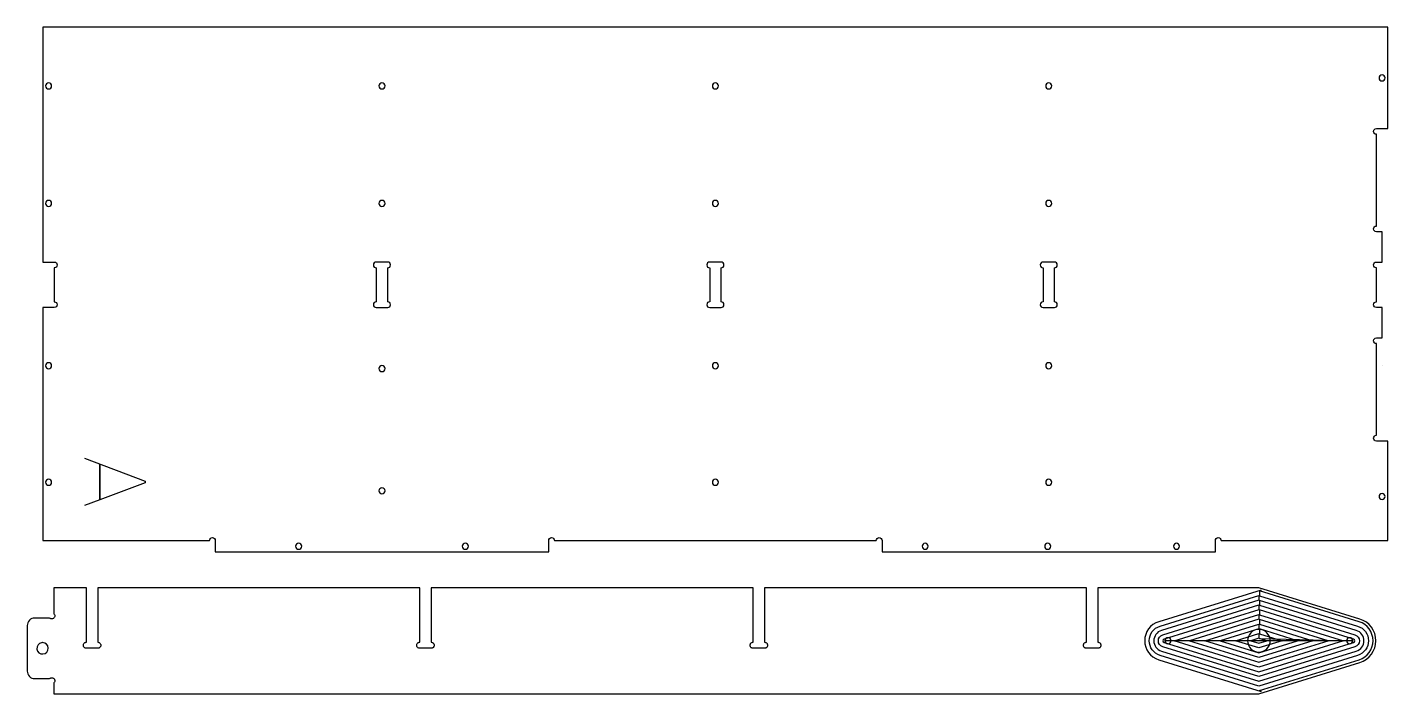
# Model space of a CAD drawing. Extents: x 4 to 93.8, y 2.1 to 46.1.
import ezdxf

# ---------------------------------------------------------------- set-up
doc = ezdxf.new("R2010")
doc.units = 0
for name, color, linetype in [('CUT_HALFWAY_THROUGH', 1, 'CONTINUOUS'), ('MARK_IN_POCKET', 3, 'CONTINUOUS'), ('RECESS_FOR_SCREWS', 5, 'CONTINUOUS'), ('THROUGH_CUT', 18, 'CONTINUOUS')]:
    doc.layers.add(name, color=color, linetype=linetype)

msp = doc.modelspace()

# ---------------------------------------------------------------- linework, layer by layer
at = {"layer": 'CUT_HALFWAY_THROUGH'}
msp.add_lwpolyline([(85.423, 8.973), (78.67, 6.879, 0.736823), (78.67, 4.371), (85.423, 2.277), (85.327, 2.336), (91.889, 4.371, 0.736823), (91.889, 6.879), (85.327, 8.914), (85.327, 8.6), (91.8, 6.592, -0.736823), (91.8, 4.658), (85.28, 2.635), (78.759, 4.658, -0.736823), (78.759, 6.592), (85.28, 8.615), (85.28, 8.3), (78.848, 6.305, 0.736823), (78.848, 4.944), (85.28, 2.95), (91.711, 4.944, 0.736823), (91.711, 6.305), (85.327, 8.286), (85.327, 7.972), (91.622, 6.019, -0.736823), (91.622, 5.231), (85.28, 3.264), (78.937, 5.231, -0.736823), (78.937, 6.019), (85.28, 7.986), (85.28, 7.672), (79.026, 5.732, 0.736823), (79.026, 5.518), (85.28, 3.578), (91.534, 5.518, 0.736823), (91.534, 5.732), (85.327, 7.657), (85.327, 7.343), (90.867, 5.625), (85.28, 3.892), (79.692, 5.625), (85.28, 7.358), (85.28, 7.044), (80.705, 5.625), (85.28, 4.206), (89.855, 5.625), (85.327, 7.029), (85.327, 6.715), (88.842, 5.625), (85.28, 4.52), (81.717, 5.625), (85.28, 6.73), (85.28, 6.416), (82.73, 5.625), (85.28, 4.834), (87.829, 5.625), (85.327, 6.401), (85.327, 6.087), (86.817, 5.625), (85.28, 5.148), (83.742, 5.625), (85.28, 6.102), (85.28, 5.788), (84.755, 5.625), (85.28, 5.462), (85.804, 5.625), (85.327, 5.773), (91.5, 5.625), (79.059, 5.625)], format="xyb", dxfattribs=at)
at = {"layer": 'MARK_IN_POCKET'}
msp.add_lwpolyline([(7.783, 17.664), (11.783, 16.16), (11.783, 16.048), (8.791, 14.928), (8.791, 17.264), (8.791, 14.928), (7.783, 14.544)], dxfattribs=at)
msp.add_lwpolyline([(85.28, 6.375, 0.414214), (84.53, 5.625, 0.414214), (85.28, 4.875, 0.414214), (86.03, 5.625, 0.414214)], format="xyb", close=True, dxfattribs=at)
at = {"layer": 'RECESS_FOR_SCREWS'}
for points in [[(5.413, 42.439, 0.414214), (5.213, 42.239, 0.414214), (5.413, 42.039, 0.414214), (5.613, 42.239, 0.414214)], [(27.413, 42.439, 0.414214), (27.213, 42.239, 0.414214), (27.413, 42.039, 0.414214), (27.613, 42.239, 0.414214)], [(49.413, 42.439, 0.414214), (49.213, 42.239, 0.414214), (49.413, 42.039, 0.414214), (49.613, 42.239, 0.414214)], [(71.413, 42.439, 0.414214), (71.213, 42.239, 0.414214), (71.413, 42.039, 0.414214), (71.613, 42.239, 0.414214)], [(93.413, 42.971, 0.414214), (93.213, 42.77, 0.414214), (93.413, 42.57, 0.414214), (93.614, 42.77, 0.414214)], [(5.413, 34.689, 0.414214), (5.213, 34.489, 0.414214), (5.413, 34.289, 0.414214), (5.613, 34.489, 0.414214)], [(27.413, 34.689, 0.414214), (27.213, 34.489, 0.414214), (27.413, 34.289, 0.414214), (27.613, 34.489, 0.414214)], [(49.413, 34.689, 0.414214), (49.213, 34.489, 0.414214), (49.413, 34.289, 0.414214), (49.613, 34.489, 0.414214)], [(71.413, 34.689, 0.414214), (71.213, 34.489, 0.414214), (71.413, 34.289, 0.414214), (71.613, 34.489, 0.414214)], [(5.413, 23.97, 0.414214), (5.213, 23.77, 0.414214), (5.413, 23.57, 0.414214), (5.613, 23.77, 0.414214)], [(27.413, 23.783, 0.414214), (27.213, 23.583, 0.414214), (27.413, 23.383, 0.414214), (27.613, 23.583, 0.414214)], [(49.413, 23.97, 0.414214), (49.213, 23.77, 0.414214), (49.413, 23.57, 0.414214), (49.613, 23.77, 0.414214)], [(71.413, 23.97, 0.414214), (71.213, 23.77, 0.414214), (71.413, 23.57, 0.414214), (71.613, 23.77, 0.414214)], [(93.413, 23.771, 0.414214), (93.413, 23.77, 0.414214), (93.413, 23.77, 0.414214), (93.413, 23.77, 0.414214)], [(5.413, 16.283, 0.414214), (5.213, 16.083, 0.414214), (5.413, 15.883, 0.414214), (5.613, 16.083, 0.414214)], [(49.413, 16.283, 0.414214), (49.213, 16.083, 0.414214), (49.413, 15.883, 0.414214), (49.613, 16.083, 0.414214)], [(71.413, 16.283, 0.414214), (71.213, 16.083, 0.414214), (71.413, 15.883, 0.414214), (71.613, 16.083, 0.414214)], [(27.413, 15.72, 0.414214), (27.213, 15.52, 0.414214), (27.413, 15.32, 0.414214), (27.613, 15.52, 0.414214)], [(93.413, 15.345, 0.414214), (93.213, 15.145, 0.414214), (93.413, 14.945, 0.414214), (93.613, 15.145, 0.414214)], [(93.413, 16.083, 0.414214), (93.413, 16.083, 0.414214), (93.413, 16.083, 0.414214), (93.413, 16.083, 0.414214)], [(21.913, 12.064, 0.414214), (21.713, 11.864, 0.414214), (21.913, 11.664, 0.414214), (22.113, 11.864, 0.414214)], [(32.913, 12.064, 0.414214), (32.713, 11.864, 0.414214), (32.913, 11.664, 0.414214), (33.113, 11.864, 0.414214)], [(63.257, 12.064, 0.414214), (63.057, 11.864, 0.414214), (63.257, 11.664, 0.414214), (63.457, 11.864, 0.414214)], [(71.345, 12.064, 0.414214), (71.145, 11.864, 0.414214), (71.345, 11.664, 0.414214), (71.545, 11.864, 0.414214)], [(79.845, 12.064, 0.414214), (79.645, 11.864, 0.414214), (79.845, 11.664, 0.414214), (80.045, 11.864, 0.414214)]]:
    msp.add_lwpolyline(points, format="xyb", close=True, dxfattribs=at)
at = {"layer": 'THROUGH_CUT'}
for points in [[(5.038, 46.114), (5.038, 30.614), (5.788, 30.614, -1), (5.788, 30.234), (5.788, 27.994, -1), (5.788, 27.614), (5.038, 27.614), (5.038, 12.239), (16.033, 12.239, -1), (16.413, 12.239), (16.413, 11.489), (27.413, 11.489), (38.413, 11.489), (38.413, 12.239, -1), (38.793, 12.239), (49.413, 12.239), (60.033, 12.239, -1), (60.413, 12.239), (60.413, 11.489), (74.388, 11.489), (82.413, 11.489), (82.413, 12.239, -1), (82.793, 12.239), (93.788, 12.239), (93.788, 18.802), (93.038, 18.802, -1), (93.038, 19.182), (93.038, 25.234, -1), (93.038, 25.614), (93.413, 25.614), (93.413, 27.614), (93.038, 27.614, -1), (93.038, 27.994), (93.038, 30.234, -1), (93.038, 30.614), (93.413, 30.614), (93.413, 32.614), (93.038, 32.614, -1), (93.038, 32.994), (93.038, 39.047, -1), (93.038, 39.427), (93.788, 39.427), (93.788, 46.114)], [(27.038, 27.614), (27.788, 27.614, 1), (27.788, 27.994), (27.788, 30.234, 1), (27.788, 30.614), (27.038, 30.614, 1), (27.038, 30.234), (27.038, 27.994, 1)], [(49.038, 27.614), (49.788, 27.614, 1), (49.788, 27.994), (49.788, 30.234, 1), (49.788, 30.614), (49.038, 30.614, 1), (49.038, 30.234), (49.038, 27.994, 1)], [(71.038, 27.614), (71.788, 27.614, 1), (71.788, 27.994), (71.788, 30.234, 1), (71.788, 30.614), (71.038, 30.614, 1), (71.038, 30.234), (71.038, 27.994, 1)], [(73.905, 9.125), (52.655, 9.125), (52.655, 5.525), (52.688, 5.522), (52.72, 5.514), (52.75, 5.501), (52.777, 5.483), (52.802, 5.46), (52.822, 5.434), (52.838, 5.405), (52.849, 5.374), (52.854, 5.342), (52.854, 5.308), (52.849, 5.276), (52.838, 5.245), (52.822, 5.216), (52.802, 5.19), (52.777, 5.167), (52.75, 5.149), (52.72, 5.136), (52.688, 5.128), (52.655, 5.125), (51.905, 5.125), (51.872, 5.128), (51.84, 5.136), (51.809, 5.149), (51.782, 5.167), (51.757, 5.19), (51.737, 5.216), (51.721, 5.245), (51.711, 5.276), (51.705, 5.308), (51.705, 5.342), (51.711, 5.374), (51.721, 5.405), (51.737, 5.434), (51.757, 5.46), (51.782, 5.483), (51.809, 5.501), (51.84, 5.514), (51.872, 5.522), (51.905, 5.525), (51.905, 9.125), (30.655, 9.125), (30.655, 5.525), (30.688, 5.522), (30.72, 5.514), (30.75, 5.501), (30.777, 5.483), (30.802, 5.46), (30.822, 5.434), (30.838, 5.405), (30.849, 5.374), (30.854, 5.342), (30.854, 5.308), (30.849, 5.276), (30.838, 5.245), (30.822, 5.216), (30.802, 5.19), (30.777, 5.167), (30.75, 5.149), (30.72, 5.136), (30.688, 5.128), (30.655, 5.125), (29.905, 5.125), (29.872, 5.128), (29.84, 5.136), (29.809, 5.149), (29.782, 5.167), (29.757, 5.19), (29.737, 5.216), (29.721, 5.245), (29.711, 5.276), (29.705, 5.308), (29.705, 5.342), (29.711, 5.374), (29.721, 5.405), (29.737, 5.434), (29.757, 5.46), (29.782, 5.483), (29.809, 5.501), (29.84, 5.514), (29.872, 5.522), (29.905, 5.525), (29.905, 9.125), (8.655, 9.125), (8.655, 5.525), (8.688, 5.522), (8.72, 5.514), (8.75, 5.501), (8.777, 5.483), (8.802, 5.46), (8.822, 5.434), (8.838, 5.405), (8.849, 5.374), (8.854, 5.342), (8.854, 5.308), (8.849, 5.276), (8.838, 5.245), (8.822, 5.216), (8.802, 5.19), (8.777, 5.167), (8.75, 5.149), (8.72, 5.136), (8.688, 5.128), (8.655, 5.125), (7.905, 5.125), (7.872, 5.128), (7.84, 5.136), (7.809, 5.149), (7.782, 5.167), (7.757, 5.19), (7.737, 5.216), (7.721, 5.245), (7.711, 5.276), (7.705, 5.308), (7.705, 5.342), (7.711, 5.374), (7.721, 5.405), (7.737, 5.434), (7.757, 5.46), (7.782, 5.483), (7.809, 5.501), (7.84, 5.514), (7.872, 5.522), (7.905, 5.525), (7.905, 9.125), (5.762, 9.125), (5.762, 7.408), (5.784, 7.381), (5.801, 7.351), (5.813, 7.318), (5.819, 7.284), (5.819, 7.249), (5.813, 7.215), (5.801, 7.182), (5.784, 7.152), (5.762, 7.125), (5.735, 7.103), (5.705, 7.085), (5.672, 7.073), (5.638, 7.067), (5.603, 7.067), (5.568, 7.073), (5.536, 7.085), (5.505, 7.103), (5.479, 7.125), (4.5, 7.125, 0.414214), (4, 6.625), (4, 3.625, 0.414214), (4.5, 3.125), (5.479, 3.125), (5.504, 3.146), (5.532, 3.163), (5.563, 3.175), (5.595, 3.182), (5.628, 3.183), (5.661, 3.179), (5.693, 3.17), (5.722, 3.155), (5.749, 3.136), (5.773, 3.113), (5.792, 3.086), (5.806, 3.056), (5.816, 3.025), (5.82, 2.992), (5.819, 2.959), (5.812, 2.927), (5.8, 2.896), (5.783, 2.867), (5.762, 2.842), (5.762, 2.125), (85.28, 2.125), (91.945, 4.192, 0.736823), (91.945, 7.058), (85.28, 9.125), (74.655, 9.125), (74.655, 5.525), (74.688, 5.522), (74.72, 5.514), (74.75, 5.501), (74.777, 5.483), (74.802, 5.46), (74.822, 5.434), (74.838, 5.405), (74.849, 5.374), (74.854, 5.342), (74.854, 5.308), (74.849, 5.276), (74.838, 5.245), (74.822, 5.216), (74.802, 5.19), (74.777, 5.167), (74.75, 5.149), (74.72, 5.136), (74.688, 5.128), (74.655, 5.125), (73.905, 5.125), (73.872, 5.128), (73.84, 5.136), (73.809, 5.149), (73.782, 5.167), (73.757, 5.19), (73.737, 5.216), (73.721, 5.245), (73.711, 5.276), (73.705, 5.308), (73.705, 5.342), (73.711, 5.374), (73.721, 5.405), (73.737, 5.434), (73.757, 5.46), (73.782, 5.483), (73.809, 5.501), (73.84, 5.514), (73.872, 5.522), (73.905, 5.525)], [(4.953, 5.495, 0.961481), (5.041, 4.751, 0.96148), (5.011, 5.5, 0.019638), (4.982, 5.499, 0.019638)], [(79.28, 5.825, 0.414214), (79.08, 5.625, 0.414214), (79.28, 5.425, 0.414214), (79.48, 5.625, 0.414214)], [(91.28, 5.825, 0.414214), (91.08, 5.625, 0.414214), (91.28, 5.425, 0.414214), (91.48, 5.625, 0.414214)]]:
    msp.add_lwpolyline(points, format="xyb", close=True, dxfattribs=at)

doc.saveas('drawing.dxf')
